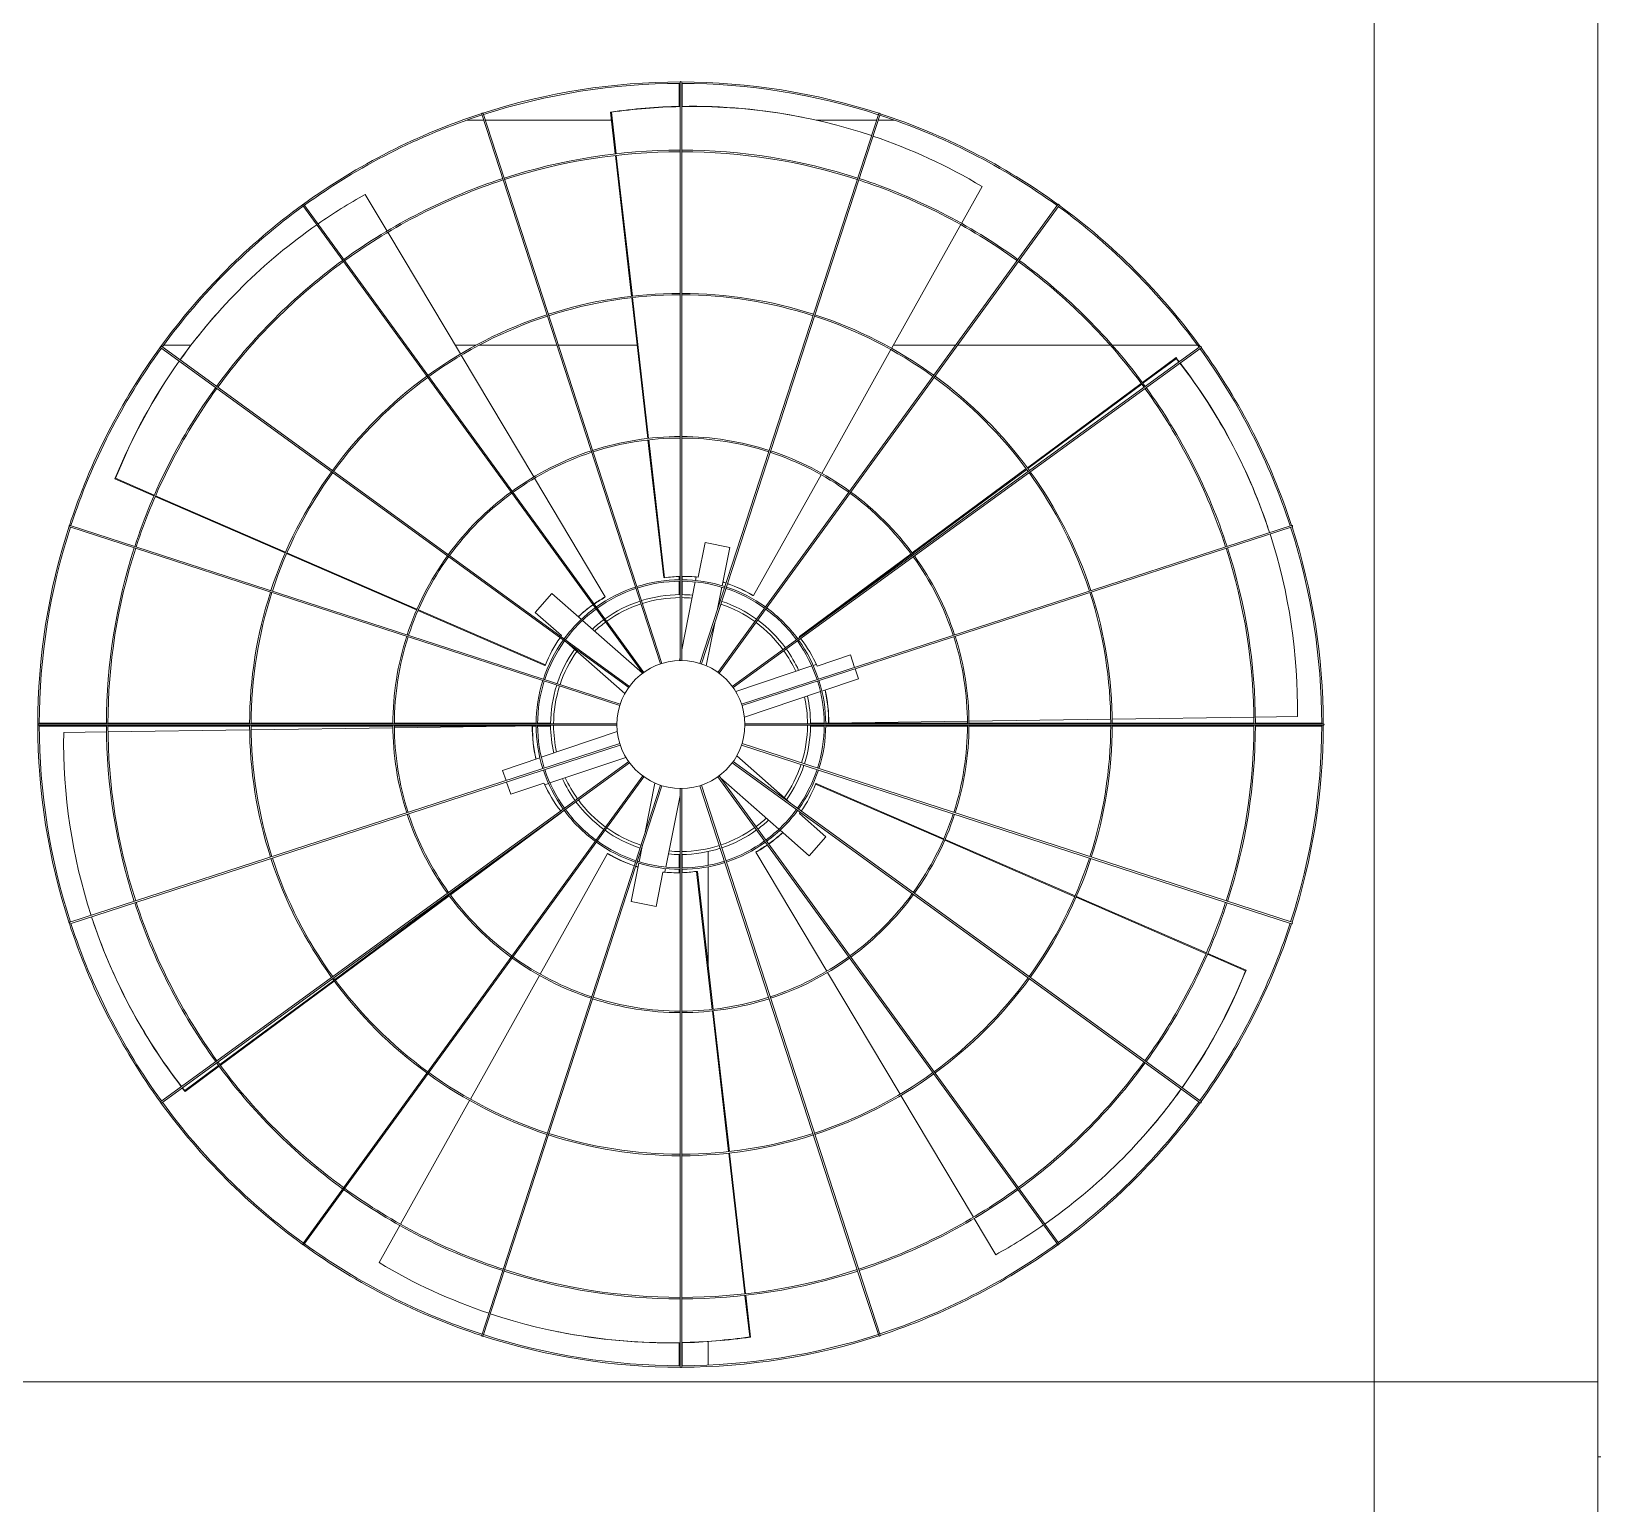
# Model space of a CAD drawing. Header units: millimetres. Extents: x -312439 to 477422, y -331570 to 212570.
# Drawn here: x 345914 to 346958, y 201968 to 202949 of the extents above; entities that cross this region are included whole.
import ezdxf

# ---------------------------------------------------------------- set-up
doc = ezdxf.new("R2010")
doc.units = ezdxf.units.MM
doc.layers.add("MS-110TR'S", color=3, linetype='Continuous', lineweight=5)

msp = doc.modelspace()

# ---------------------------------------------------------------- linework, layer by layer
at = {"layer": "MS-110TR'S", "color": 3, "linetype": 'Continuous', "lineweight": 0}
for p, q in [((346808.383, 201898.812, 0), (346808.383, 204183.812, 0)), ((346957.383, 201898.812, 0), (346957.383, 204184.812, 0)), ((346345.287, 202913.889, 0), (346345.287, 202898.612, 0)), ((346346.037, 202914.64, 0), (346346.037, 202529.388, 0)), ((346347.037, 202529.388, 0), (346347.037, 202914.64, 0)), ((346347.287, 202898.65, 0), (346347.287, 202913.889, 0)), ((346332.88, 202527.146, 0), (346213.83, 202893.542, 0)), ((346333.831, 202527.455, 0), (346214.781, 202893.851, 0)), ((346299.607, 202894.827, 0), (346300.201, 202894.708, 0)), ((346302.799, 202866.923, 0), (346299.607, 202894.827, 0)), ((346300.201, 202894.708, 0), (346303.372, 202866.988, 0)), ((346359.243, 202527.455, 0), (346478.292, 202893.851, 0)), ((346360.194, 202527.146, 0), (346479.243, 202893.542, 0)), ((346427.938, 202891.277, 0), (346427.344, 202891.396, 0)), ((346215.164, 202889.437, 0), (346203.835, 202889.437, 0)), ((346300.224, 202889.437, 0), (346216.216, 202889.437, 0)), ((346476.858, 202889.437, 0), (346436.593, 202889.437, 0)), ((346488.738, 202889.437, 0), (346477.909, 202889.437, 0)), ((346313.64, 202772.144, 0), (346302.913, 202865.929, 0)), ((346303.486, 202865.995, 0), (346314.213, 202772.21, 0)), ((346150.77, 202815.569, 0), (346136.234, 202839.933, 0)), ((346533.431, 202820.691, 0), (346547.142, 202845.244, 0)), ((346094.614, 202832.623, 0), (346321.06, 202520.947, 0)), ((346321.869, 202521.535, 0), (346095.423, 202833.211, 0)), ((346371.205, 202521.535, 0), (346597.65, 202833.211, 0)), ((346372.014, 202520.947, 0), (346598.459, 202832.623, 0)), ((346486.921, 202737.4, 0), (346532.944, 202819.818, 0)), ((346199.647, 202733.644, 0), (346151.283, 202814.71, 0)), ((346324.481, 202677.365, 0), (346313.754, 202771.151, 0)), ((346314.327, 202771.216, 0), (346325.054, 202677.431, 0)), ((346036.766, 202759.717, 0), (346036.366, 202759.262, 0)), ((346311.733, 202511.4, 0), (346000.058, 202737.845, 0)), ((346000.646, 202738.654, 0), (346312.321, 202512.209, 0)), ((346020.101, 202739.437, 0), (346001.898, 202739.437, 0)), ((346209.853, 202739.437, 0), (346196.191, 202739.437, 0)), ((346263.902, 202739.437, 0), (346211.968, 202739.437, 0)), ((346317.381, 202739.437, 0), (346264.954, 202739.437, 0)), ((346380.752, 202512.209, 0), (346692.428, 202738.654, 0)), ((346381.34, 202511.4, 0), (346693.015, 202737.845, 0)), ((346440.411, 202654.109, 0), (346486.434, 202736.527, 0)), ((346529.52, 202739.437, 0), (346488.059, 202739.437, 0)), ((346632.603, 202739.437, 0), (346530.756, 202739.437, 0)), ((346690.676, 202739.437, 0), (346633.936, 202739.437, 0)), ((346248.524, 202651.72, 0), (346200.16, 202732.786, 0)), ((346653.982, 202714.625, 0), (346676.368, 202731.205, 0)), ((346676.562, 202730.631, 0), (346654.325, 202714.162, 0)), ((346676.368, 202731.205, 0), (346676.562, 202730.631, 0)), ((346577.322, 202657.847, 0), (346653.178, 202714.03, 0)), ((346653.522, 202713.567, 0), (346577.665, 202657.384, 0)), ((346335.085, 202584.66, 0), (346324.595, 202676.372, 0)), ((346325.168, 202676.437, 0), (346335.68, 202584.541, 0)), ((346296.186, 202571.833, 0), (346249.037, 202650.861, 0)), ((346394.936, 202572.671, 0), (346439.924, 202653.236, 0)), ((346500.662, 202601.069, 0), (346576.518, 202657.252, 0)), ((346576.861, 202656.788, 0), (346501.005, 202600.606, 0)), ((345969.526, 202650.354, 0), (345969.927, 202650.809, 0)), ((345995.472, 202639.086, 0), (345969.526, 202650.354, 0)), ((345969.927, 202650.809, 0), (345995.702, 202639.615, 0)), ((346082.973, 202601.085, 0), (345996.389, 202638.688, 0)), ((345996.619, 202639.217, 0), (346083.204, 202601.614, 0)), ((346305.814, 202499.438, 0), (345939.418, 202618.487, 0)), ((345939.727, 202619.438, 0), (346306.123, 202500.389, 0)), ((346753.347, 202619.438, 0), (346386.95, 202500.389, 0)), ((346387.259, 202499.438, 0), (346753.656, 202618.487, 0)), ((346737.459, 202618.292, 0), (346737.265, 202618.866, 0)), ((346170.475, 202563.085, 0), (346083.891, 202600.687, 0)), ((346084.121, 202601.216, 0), (346170.705, 202563.614, 0)), ((346362.629, 202607.936, 0), (346358.031, 202584.981, 0)), ((346362.629, 202607.936, 0), (346379.108, 202604.635, 0)), ((346379.108, 202604.635, 0), (346374.022, 202579.244, 0)), ((346425.494, 202545.397, 0), (346499.858, 202600.474, 0)), ((346500.201, 202600.01, 0), (346428.123, 202546.626, 0)), ((346335.085, 202584.66, 0), (346335.68, 202584.541, 0)), ((346345.287, 202585.409, 0), (346345.287, 202583.232, 0)), ((346345.287, 202582.232, 0), (346345.287, 202573.304, 0)), ((346356.117, 202581.759, 0), (346347.037, 202536.429, 0)), ((346347.287, 202583.238, 0), (346347.287, 202585.461, 0)), ((346347.287, 202573.304, 0), (346347.287, 202582.237, 0)), ((346356.786, 202585.102, 0), (346356.314, 202582.744, 0)), ((346373.825, 202578.259, 0), (346370.731, 202562.811, 0)), ((346249.492, 202561.487, 0), (346260.59, 202574.108, 0)), ((346260.59, 202574.108, 0), (346280.22, 202556.846, 0)), ((346295.786, 202571.378, 0), (346296.186, 202571.833, 0)), ((346345.287, 202573.304, 0), (346346.037, 202573.304, 0)), ((346347.037, 202573.304, 0), (346347.287, 202573.304, 0)), ((346394.342, 202572.79, 0), (346394.936, 202572.671, 0)), ((346255.878, 202525.995, 0), (346171.392, 202562.686, 0)), ((346171.622, 202563.215, 0), (346256.278, 202526.45, 0)), ((346249.492, 202561.487, 0), (346267.073, 202546.027, 0)), ((346280.974, 202556.183, 0), (346321.051, 202520.941, 0)), ((346369.041, 202554.374, 0), (346363.345, 202525.94, 0)), ((346270.493, 202541.363, 0), (346309.185, 202507.339, 0)), ((346425.494, 202545.397, 0), (346425.679, 202544.85, 0)), ((346255.878, 202525.995, 0), (346256.278, 202526.45, 0)), ((346346.037, 202531.437, 0), (346345.625, 202529.381, 0)), ((346433.69, 202525.798, 0), (346383.103, 202508.701, 0)), ((346436.728, 202526.824, 0), (346434.642, 202526.119, 0)), ((346459.424, 202533.181, 0), (346437.245, 202525.686, 0)), ((346459.424, 202533.181, 0), (346462.239, 202524.852, 0)), ((346464.805, 202517.259, 0), (346440.435, 202509.023, 0)), ((346462.559, 202523.904, 0), (346464.805, 202517.259, 0)), ((346439.484, 202508.702, 0), (346388.916, 202491.612, 0)), ((345918.629, 202487.232, 0), (346303.881, 202487.232, 0)), ((346303.881, 202486.232, 0), (345918.629, 202486.232, 0)), ((345963.84, 202487.732, 0), (345919.13, 202487.732, 0)), ((345919.13, 202485.732, 0), (345963.84, 202485.732, 0)), ((346059.237, 202487.732, 0), (345964.84, 202487.732, 0)), ((345964.84, 202485.732, 0), (346059.237, 202485.732, 0)), ((346154.634, 202487.732, 0), (346060.237, 202487.732, 0)), ((346060.237, 202485.732, 0), (346154.634, 202485.732, 0)), ((346154.644, 202484.563, 0), (346060.257, 202483.211, 0)), ((346250.033, 202487.732, 0), (346155.634, 202487.732, 0)), ((346155.634, 202485.732, 0), (346236.229, 202485.732, 0)), ((346247.536, 202485.894, 0), (346155.644, 202484.577, 0)), ((346247.73, 202485.32, 0), (346247.536, 202485.894, 0)), ((346247.591, 202485.732, 0), (346250.033, 202485.732, 0)), ((346259.714, 202487.732, 0), (346251.034, 202487.732, 0)), ((346251.034, 202485.732, 0), (346259.714, 202485.732, 0)), ((346259.714, 202487.232, 0), (346259.714, 202487.732, 0)), ((346259.714, 202485.732, 0), (346259.714, 202486.232, 0)), ((346389.193, 202487.232, 0), (346774.445, 202487.232, 0)), ((346389.193, 202486.232, 0), (346774.445, 202486.232, 0)), ((346442.04, 202487.732, 0), (346432.859, 202487.732, 0)), ((346432.859, 202487.732, 0), (346432.859, 202487.232, 0)), ((346432.859, 202486.232, 0), (346432.859, 202485.732, 0)), ((346432.859, 202485.732, 0), (346442.04, 202485.732, 0)), ((346444.982, 202487.732, 0), (346443.04, 202487.732, 0)), ((346443.04, 202485.732, 0), (346537.439, 202485.732, 0)), ((346444.843, 202488.144, 0), (346445.037, 202487.57, 0)), ((346445.037, 202487.57, 0), (346537.43, 202488.894, 0)), ((346537.439, 202487.732, 0), (346456.345, 202487.732, 0)), ((346538.429, 202488.908, 0), (346632.817, 202490.26, 0)), ((346632.837, 202487.732, 0), (346538.439, 202487.732, 0)), ((346538.439, 202485.732, 0), (346632.837, 202485.732, 0)), ((346633.817, 202490.275, 0), (346728.204, 202491.627, 0)), ((346728.234, 202487.732, 0), (346633.837, 202487.732, 0)), ((346633.837, 202485.732, 0), (346728.234, 202485.732, 0)), ((346729.204, 202491.641, 0), (346757.195, 202492.042, 0)), ((346773.443, 202487.732, 0), (346729.234, 202487.732, 0)), ((346729.234, 202485.732, 0), (346773.443, 202485.732, 0)), ((345963.87, 202481.83, 0), (345935.379, 202481.421, 0)), ((345939.418, 202354.977, 0), (346305.814, 202474.026, 0)), ((346059.257, 202483.196, 0), (345964.87, 202481.844, 0)), ((346253.553, 202464.919, 0), (346304.14, 202482.015, 0)), ((346753.656, 202354.977, 0), (346387.259, 202474.026, 0)), ((346306.123, 202473.075, 0), (345939.727, 202354.026, 0)), ((346227.769, 202456.205, 0), (346252.601, 202464.597, 0)), ((346259.318, 202447.813, 0), (346309.886, 202464.903, 0)), ((346419.704, 202434.191, 0), (346383.724, 202465.83, 0)), ((346386.95, 202473.075, 0), (346753.347, 202354.026, 0)), ((346000.058, 202235.619, 0), (346311.733, 202462.064, 0)), ((346312.321, 202461.255, 0), (346000.646, 202234.81, 0)), ((346094.614, 202140.841, 0), (346321.06, 202452.517, 0)), ((346230.064, 202449.413, 0), (346227.769, 202456.205, 0)), ((346372.014, 202452.517, 0), (346598.459, 202140.841, 0)), ((346380.752, 202461.255, 0), (346692.428, 202234.81, 0)), ((346381.34, 202462.064, 0), (346693.015, 202235.619, 0)), ((346321.869, 202451.929, 0), (346095.423, 202140.253, 0)), ((346213.83, 202079.922, 0), (346332.88, 202446.318, 0)), ((346333.831, 202446.009, 0), (346214.781, 202079.613, 0)), ((346233.15, 202440.283, 0), (346230.384, 202448.466, 0)), ((346255.329, 202447.778, 0), (346233.15, 202440.283, 0)), ((346255.846, 202446.64, 0), (346258.366, 202447.492, 0)), ((346322.729, 202415.078, 0), (346329.269, 202447.724, 0)), ((346346.037, 202058.824, 0), (346346.037, 202444.076, 0)), ((346347.037, 202444.076, 0), (346347.037, 202058.824, 0)), ((346359.243, 202446.009, 0), (346468.275, 202110.443, 0)), ((346360.194, 202446.318, 0), (346479.243, 202079.922, 0)), ((346597.65, 202140.253, 0), (346371.205, 202451.929, 0)), ((346411.857, 202417.054, 0), (346372.871, 202451.336, 0)), ((346436.695, 202447.469, 0), (346436.295, 202447.014, 0)), ((346521.371, 202410.066, 0), (346436.295, 202447.014, 0)), ((346436.695, 202447.469, 0), (346521.602, 202410.595, 0)), ((346336.467, 202391.756, 0), (346346.037, 202439.531, 0)), ((346267.079, 202428.067, 0), (346193.038, 202373.229, 0)), ((346267.079, 202428.067, 0), (346266.993, 202428.322, 0)), ((346425.5, 202427.437, 0), (346443.081, 202411.977, 0)), ((346431.983, 202399.356, 0), (346412.612, 202416.39, 0)), ((346443.081, 202411.977, 0), (346431.983, 202399.356, 0)), ((346192.696, 202373.693, 0), (346238.693, 202407.761, 0)), ((346297.637, 202400.793, 0), (346252.769, 202320.442, 0)), ((346298.232, 202400.674, 0), (346297.637, 202400.793, 0)), ((346318.777, 202395.347, 0), (346321.039, 202406.64, 0)), ((346364.656, 202402.125, 0), (346364.656, 202392.958, 0)), ((346396.788, 202402.086, 0), (346396.388, 202401.631, 0)), ((346396.388, 202401.631, 0), (346443.667, 202322.384, 0)), ((346608.873, 202372.066, 0), (346522.289, 202409.668, 0)), ((346522.519, 202410.197, 0), (346609.103, 202372.594, 0)), ((346313.465, 202368.829, 0), (346318.58, 202394.362, 0)), ((346335.787, 202388.362, 0), (346336.27, 202390.771, 0)), ((346346.037, 202400.16, 0), (346345.287, 202400.16, 0)), ((346345.287, 202400.16, 0), (346345.287, 202391.232, 0)), ((346345.287, 202390.232, 0), (346345.287, 202388.003, 0)), ((346347.287, 202400.16, 0), (346347.037, 202400.16, 0)), ((346347.287, 202391.227, 0), (346347.287, 202400.16, 0)), ((346347.287, 202388.055, 0), (346347.287, 202390.226, 0)), ((346364.656, 202391.94, 0), (346364.656, 202326.138, 0)), ((346329.944, 202365.528, 0), (346334.543, 202388.483, 0)), ((346367.412, 202296.972, 0), (346356.894, 202388.923, 0)), ((346357.488, 202388.804, 0), (346356.894, 202388.923, 0)), ((346357.488, 202388.804, 0), (346367.985, 202297.036, 0)), ((346116.035, 202316.915, 0), (346191.892, 202373.098, 0)), ((346192.235, 202372.634, 0), (346116.378, 202316.451, 0)), ((346696.374, 202334.065, 0), (346609.79, 202371.667, 0)), ((346610.021, 202372.196, 0), (346696.605, 202334.594, 0)), ((346329.944, 202365.528, 0), (346313.465, 202368.829, 0)), ((345955.115, 202355.172, 0), (345955.309, 202354.598, 0)), ((346722.647, 202322.655, 0), (346697.292, 202333.667, 0)), ((346697.522, 202334.195, 0), (346723.047, 202323.11, 0)), ((346252.282, 202319.569, 0), (346206.259, 202237.151, 0)), ((346444.18, 202321.525, 0), (346492.545, 202240.459, 0)), ((346723.047, 202323.11, 0), (346722.647, 202322.655, 0)), ((346039.375, 202260.137, 0), (346115.232, 202316.32, 0)), ((346115.574, 202315.856, 0), (346039.718, 202259.673, 0)), ((346378.253, 202202.192, 0), (346367.525, 202295.978, 0)), ((346368.099, 202296.042, 0), (346378.826, 202202.257, 0)), ((346016.012, 202242.833, 0), (346038.571, 202259.542, 0)), ((346038.914, 202259.078, 0), (346016.206, 202242.259, 0)), ((346016.206, 202242.259, 0), (346016.012, 202242.833, 0)), ((346205.771, 202236.278, 0), (346159.749, 202153.86, 0)), ((346493.057, 202239.6, 0), (346541.422, 202158.535, 0)), ((346655.807, 202213.747, 0), (346656.208, 202214.202, 0)), ((346389.094, 202107.413, 0), (346378.367, 202201.199, 0)), ((346378.94, 202201.263, 0), (346389.667, 202107.478, 0)), ((346159.261, 202152.987, 0), (346145.432, 202128.22, 0)), ((346541.934, 202157.676, 0), (346556.34, 202133.531, 0)), ((346478.292, 202079.613, 0), (346468.275, 202110.443, 0)), ((346392.372, 202078.756, 0), (346389.208, 202106.42, 0)), ((346389.781, 202106.485, 0), (346392.966, 202078.637, 0)), ((346264.635, 202082.187, 0), (346265.229, 202082.068, 0)), ((346392.966, 202078.637, 0), (346392.372, 202078.756, 0)), ((346345.287, 202074.814, 0), (346345.287, 202059.575, 0)), ((346347.287, 202059.575, 0), (346347.287, 202074.852, 0)), ((346364.656, 202059.969, 0), (346364.656, 202075.636, 0)), ((342257.014, 202048.812, 0), (346957.383, 202048.812, 0)), ((346957.383, 201998.812, 0), (346959.383, 201998.812, 0))]:
    msp.add_line(p, q, dxfattribs=at)
msp.add_circle((346346.537, 202486.732, 0), 42.659, dxfattribs=at)
for centre, radius, start, end in [((346346.287, 202486.732, 0), 428.158, 90.024494, 107.917544), ((346346.287, 202486.732, 0), 427.158, 90.033533, 107.901042), ((346346.537, 202914.64, 0), 0.5, 0, 180), ((346346.287, 202486.732, 0), 428.158, 72.030975, 89.908558), ((346346.287, 202486.732, 0), 427.158, 72.035174, 89.899401), ((346346.287, 202486.732, 0), 428.158, 108.018773, 125.932197), ((346346.287, 202486.732, 0), 427.158, 108.035174, 125.905805), ((346214.306, 202893.697, 0), 0.5, 18, 198), ((346478.768, 202893.697, 0), 0.5, 342, 162), ((346346.287, 202486.732, 0), 427.158, 54.039937, 71.901042), ((346346.287, 202486.732, 0), 428.158, 54.03841, 71.905364), ((346346.537, 202486.732, 0), 382.698, 90.074858, 107.925142), ((346346.537, 202486.732, 0), 381.698, 90.075054, 107.924946), ((346346.537, 202486.732, 0), 382.698, 72.074858, 89.925142), ((346346.537, 202486.732, 0), 381.698, 72.075054, 89.924946), ((346346.537, 202486.732, 0), 382.698, 108.074858, 125.925142), ((346346.537, 202486.732, 0), 381.698, 108.075054, 125.924946), ((346346.537, 202486.732, 0), 381.698, 54.075054, 71.924946), ((346346.537, 202486.732, 0), 382.698, 54.074858, 71.925142), ((346346.287, 202486.732, 0), 428.158, 126.013622, 143.951759), ((346346.287, 202486.732, 0), 427.158, 126.039937, 143.913223), ((346095.019, 202832.917, 0), 0.5, 36, 216), ((346598.055, 202832.917, 0), 0.5, 324, 144), ((346346.287, 202486.732, 0), 427.158, 36.047356, 53.905805), ((346346.287, 202486.732, 0), 428.158, 36.046941, 53.907446), ((346346.537, 202486.732, 0), 382.698, 126.074858, 143.925142), ((346346.537, 202486.732, 0), 381.698, 126.075054, 143.924946), ((346346.537, 202486.732, 0), 381.698, 36.075054, 53.924946), ((346346.537, 202486.732, 0), 382.698, 36.074858, 53.925142), ((346346.537, 202486.732, 0), 287.302, 90.099714, 107.900286), ((346346.537, 202486.732, 0), 286.302, 90.100062, 107.899938), ((346346.537, 202486.732, 0), 287.302, 72.099714, 89.900286), ((346346.537, 202486.732, 0), 286.302, 72.100062, 89.899938), ((346346.537, 202486.732, 0), 287.302, 108.099714, 125.900286), ((346346.537, 202486.732, 0), 286.302, 108.100062, 125.899938), ((346346.537, 202486.732, 0), 286.302, 54.100062, 71.899938), ((346346.537, 202486.732, 0), 287.302, 54.099714, 71.900286), ((346346.287, 202486.732, 0), 428.158, 144.008871, 161.974926), ((346346.287, 202486.732, 0), 427.158, 144.047356, 161.922571), ((346000.352, 202738.25, 0), 0.5, 54, 234), ((346346.287, 202486.732, 0), 427.158, 18.056704, 35.913223), ((346692.721, 202738.25, 0), 0.5, 306, 126), ((346346.287, 202486.732, 0), 428.158, 18.056552, 35.913726), ((346346.537, 202486.732, 0), 287.302, 126.099714, 143.900286), ((346346.537, 202486.732, 0), 286.302, 126.100062, 143.899938), ((346346.537, 202486.732, 0), 286.302, 36.100062, 53.899938), ((346346.537, 202486.732, 0), 287.302, 36.099714, 53.900286), ((346346.537, 202486.732, 0), 382.698, 144.074858, 161.925142), ((346346.537, 202486.732, 0), 381.698, 144.075054, 161.924946), ((346346.537, 202486.732, 0), 381.698, 18.075054, 35.924946), ((346346.537, 202486.732, 0), 382.698, 18.074858, 35.925142), ((346346.537, 202486.732, 0), 191.905, 90.149282, 107.850718), ((346346.537, 202486.732, 0), 190.905, 90.150064, 107.849936), ((346346.537, 202486.732, 0), 191.905, 72.149282, 89.850718), ((346346.537, 202486.732, 0), 190.905, 72.150064, 89.849936), ((346346.537, 202486.732, 0), 191.905, 108.149282, 125.850718), ((346346.537, 202486.732, 0), 190.905, 108.150064, 125.849936), ((346346.537, 202486.732, 0), 190.905, 54.150064, 71.849936), ((346346.537, 202486.732, 0), 191.905, 54.149282, 71.850718), ((346346.537, 202486.732, 0), 287.302, 144.099714, 161.900286), ((346346.537, 202486.732, 0), 286.302, 144.100062, 161.899938), ((346346.537, 202486.732, 0), 286.302, 18.100062, 35.899938), ((346346.537, 202486.732, 0), 287.302, 18.099714, 35.900286), ((346346.537, 202486.732, 0), 191.905, 126.149282, 143.850718), ((346346.537, 202486.732, 0), 190.905, 126.150064, 143.849936), ((346346.537, 202486.732, 0), 190.905, 36.150064, 53.849936), ((346346.537, 202486.732, 0), 191.905, 36.149282, 53.850718), ((346346.287, 202486.732, 0), 428.158, 162.004374, 197.995626), ((346346.287, 202486.732, 0), 427.158, 162.056704, 179.932934), ((345939.572, 202618.963, 0), 0.5, 72, 252), ((346346.287, 202486.732, 0), 427.158, 0.067066, 17.922571), ((346753.501, 202618.963, 0), 0.5, 288, 108), ((346346.287, 202486.732, 0), 428.158, 0.06691, 17.922771), ((346346.537, 202486.732, 0), 382.698, 162.074858, 179.925142), ((346346.537, 202486.732, 0), 381.698, 162.075054, 179.924946), ((346346.537, 202486.732, 0), 191.905, 144.149282, 161.850718), ((346346.537, 202486.732, 0), 191.905, 18.149282, 35.850718), ((346346.537, 202486.732, 0), 381.698, 0.075054, 17.924946), ((346346.537, 202486.732, 0), 382.698, 0.074858, 17.925142), ((346346.537, 202486.732, 0), 190.905, 144.150064, 161.849936), ((346346.537, 202486.732, 0), 190.905, 18.150064, 35.849936), ((346346.537, 202486.732, 0), 96.508, 108.296845, 125.703155), ((346346.537, 202486.732, 0), 96.508, 90.296845, 107.703155), ((346346.537, 202486.732, 0), 95.508, 90.299953, 107.700047), ((346346.537, 202486.732, 0), 96.508, 72.296845, 89.703155), ((346346.537, 202486.732, 0), 95.508, 72.299953, 89.700047), ((346346.537, 202486.732, 0), 96.508, 54.296845, 71.703155), ((346346.537, 202486.732, 0), 287.302, 162.099714, 179.900286), ((346346.537, 202486.732, 0), 286.302, 162.100062, 179.899938), ((346346.537, 202486.732, 0), 95.508, 108.299953, 125.700047), ((346346.287, 202486.732, 0), 86.578, 108.173543, 125.535257), ((346346.287, 202486.732, 0), 86.578, 90.165445, 107.511756), ((346346.287, 202486.732, 0), 84.578, 90.169358, 107.500211), ((346346.287, 202486.732, 0), 86.578, 84.656808, 89.503658), ((346346.287, 202486.732, 0), 84.578, 84.798838, 89.491921), ((346346.287, 202486.732, 0), 84.578, 72.177647, 72.547384), ((346346.287, 202486.732, 0), 86.578, 72.173543, 72.689414), ((346346.287, 202486.732, 0), 86.578, 54.197043, 71.511756), ((346346.537, 202486.732, 0), 95.508, 54.299953, 71.700047), ((346346.537, 202486.732, 0), 286.302, 0.100062, 17.899938), ((346346.537, 202486.732, 0), 287.302, 0.099714, 17.900286), ((346346.537, 202486.732, 0), 96.508, 126.296845, 143.703155), ((346346.537, 202486.732, 0), 95.508, 126.299953, 143.700047), ((346346.287, 202486.732, 0), 84.578, 108.177647, 125.524267), ((346346.287, 202486.732, 0), 84.578, 54.201702, 71.500211), ((346346.537, 202486.732, 0), 95.508, 36.299953, 53.700047), ((346346.537, 202486.732, 0), 96.508, 36.296845, 53.703155), ((346346.287, 202486.732, 0), 86.578, 126.197043, 132.689414), ((346346.287, 202486.732, 0), 84.578, 126.201702, 132.547384), ((346346.287, 202486.732, 0), 84.578, 36.23917, 53.524267), ((346346.287, 202486.732, 0), 86.578, 36.233645, 53.535257), ((346346.537, 202486.732, 0), 191.905, 162.149282, 179.850718), ((346346.537, 202486.732, 0), 190.905, 162.150064, 179.849936), ((346346.537, 202486.732, 0), 96.508, 144.296845, 161.703155), ((346346.537, 202486.732, 0), 95.508, 144.299953, 161.700047), ((346346.287, 202486.732, 0), 86.578, 144.656808, 161.617982), ((346346.287, 202486.732, 0), 86.578, 24.656808, 35.57186), ((346346.537, 202486.732, 0), 95.508, 18.299953, 35.700047), ((346346.537, 202486.732, 0), 96.508, 18.296845, 35.703155), ((346346.537, 202486.732, 0), 190.905, 0.150064, 17.849936), ((346346.537, 202486.732, 0), 191.905, 0.149282, 17.850718), ((346346.287, 202486.732, 0), 84.578, 144.798838, 161.608948), ((346346.287, 202486.732, 0), 84.578, 24.798838, 35.561735), ((346346.537, 202486.732, 0), 96.508, 162.296845, 179.703155), ((346346.537, 202486.732, 0), 95.508, 162.299953, 179.700047), ((346346.537, 202486.732, 0), 95.508, 0.299953, 17.700047), ((346346.537, 202486.732, 0), 96.508, 0.296845, 17.703155), ((346346.287, 202486.732, 0), 86.578, 162.279766, 179.669108), ((346346.287, 202486.732, 0), 84.578, 162.286382, 179.661283), ((346346.287, 202486.732, 0), 84.578, 0.338717, 12.547384), ((346346.287, 202486.732, 0), 86.578, 0.330892, 12.689414), ((345918.629, 202486.732, 0), 0.5, 90, 270), ((346346.287, 202486.732, 0), 427.158, 180.067066, 197.943296), ((346346.537, 202486.732, 0), 382.698, 180.074858, 197.925142), ((346346.537, 202486.732, 0), 381.698, 180.075054, 197.924946), ((346346.537, 202486.732, 0), 287.302, 180.099714, 197.900286), ((346346.537, 202486.732, 0), 286.302, 180.100062, 197.899938), ((346346.537, 202486.732, 0), 191.905, 180.149282, 197.850718), ((346346.537, 202486.732, 0), 190.905, 180.150064, 197.849936), ((346346.537, 202486.732, 0), 96.508, 180.296845, 197.703155), ((346346.537, 202486.732, 0), 95.508, 180.299953, 197.700047), ((346346.287, 202486.732, 0), 86.578, 180.330892, 192.689414), ((346346.287, 202486.732, 0), 84.578, 180.338717, 192.547384), ((346346.287, 202486.732, 0), 84.578, 342.391052, 359.661283), ((346346.287, 202486.732, 0), 86.578, 342.382018, 359.669108), ((346346.537, 202486.732, 0), 95.508, 342.299953, 359.700047), ((346346.537, 202486.732, 0), 96.508, 342.296845, 359.703155), ((346346.537, 202486.732, 0), 190.905, 342.150064, 359.849936), ((346346.537, 202486.732, 0), 191.905, 342.149282, 359.850718), ((346346.537, 202486.732, 0), 286.302, 342.100062, 359.899938), ((346346.537, 202486.732, 0), 287.302, 342.099714, 359.900286), ((346346.537, 202486.732, 0), 381.698, 342.075054, 359.924946), ((346346.537, 202486.732, 0), 382.698, 342.074858, 359.925142), ((346346.287, 202486.732, 0), 427.158, 342.077429, 359.932934), ((346346.287, 202486.732, 0), 428.158, 342.077229, 359.93309), ((346774.445, 202486.732, 0), 0.5, 270, 90), ((346346.537, 202486.732, 0), 96.508, 198.296845, 215.703155), ((346346.537, 202486.732, 0), 95.508, 198.299953, 215.700047), ((346346.287, 202486.732, 0), 84.578, 324.798838, 341.713618), ((346346.287, 202486.732, 0), 86.578, 324.656808, 341.720234), ((346346.537, 202486.732, 0), 95.508, 324.299953, 341.700047), ((346346.537, 202486.732, 0), 96.508, 324.296845, 341.703155), ((346346.287, 202486.732, 0), 86.578, 204.656808, 215.766355), ((346346.287, 202486.732, 0), 84.578, 204.798838, 215.76083), ((346346.287, 202486.732, 0), 86.578, 216.42814, 233.802957), ((346346.287, 202486.732, 0), 84.578, 216.438265, 233.798298), ((346346.537, 202486.732, 0), 191.905, 198.149282, 215.850718), ((346346.537, 202486.732, 0), 190.905, 198.150064, 215.849936), ((346346.537, 202486.732, 0), 96.508, 216.296845, 233.703155), ((346346.537, 202486.732, 0), 95.508, 216.299953, 233.700047), ((346346.287, 202486.732, 0), 84.578, 306.475733, 312.547384), ((346346.287, 202486.732, 0), 86.578, 306.464743, 312.689414), ((346346.537, 202486.732, 0), 95.508, 306.299953, 323.700047), ((346346.537, 202486.732, 0), 96.508, 306.296845, 323.703155), ((346346.537, 202486.732, 0), 190.905, 324.150064, 341.849936), ((346346.537, 202486.732, 0), 191.905, 324.149282, 341.850718), ((346346.287, 202486.732, 0), 86.578, 234.464743, 251.826457), ((346346.287, 202486.732, 0), 84.578, 234.475733, 251.822353), ((346346.287, 202486.732, 0), 84.578, 288.499789, 305.798298), ((346346.287, 202486.732, 0), 86.578, 288.488244, 305.802957), ((346346.537, 202486.732, 0), 96.508, 234.296845, 251.703155), ((346346.537, 202486.732, 0), 95.508, 234.299953, 251.700047), ((346346.287, 202486.732, 0), 86.578, 252.488244, 252.689414), ((346346.287, 202486.732, 0), 84.578, 252.499789, 252.547384), ((346346.287, 202486.732, 0), 86.578, 264.656808, 269.834555), ((346346.287, 202486.732, 0), 84.578, 264.798838, 269.830642), ((346346.287, 202486.732, 0), 84.578, 270.508079, 287.822353), ((346346.287, 202486.732, 0), 86.578, 270.496342, 287.826457), ((346346.537, 202486.732, 0), 95.508, 288.299953, 305.700047), ((346346.537, 202486.732, 0), 96.508, 288.296845, 305.703155), ((346346.537, 202486.732, 0), 287.302, 198.099714, 215.900286), ((346346.537, 202486.732, 0), 286.302, 198.100062, 215.899938), ((346346.537, 202486.732, 0), 96.508, 252.296845, 269.703155), ((346346.537, 202486.732, 0), 95.508, 252.299953, 269.700047), ((346346.537, 202486.732, 0), 95.508, 270.299953, 287.700047), ((346346.537, 202486.732, 0), 96.508, 270.296845, 287.703155), ((346346.537, 202486.732, 0), 286.302, 324.100062, 341.899938), ((346346.537, 202486.732, 0), 287.302, 324.099714, 341.900286), ((346346.537, 202486.732, 0), 191.905, 216.149282, 233.850718), ((346346.537, 202486.732, 0), 190.905, 216.150064, 233.849936), ((346346.537, 202486.732, 0), 190.905, 306.150064, 323.849936), ((346346.537, 202486.732, 0), 191.905, 306.149282, 323.850718), ((346346.537, 202486.732, 0), 382.698, 198.074858, 215.925142), ((346346.537, 202486.732, 0), 381.698, 198.075054, 215.924946), ((346346.537, 202486.732, 0), 381.698, 324.075054, 341.924946), ((346346.537, 202486.732, 0), 382.698, 324.074858, 341.925142), ((345939.572, 202354.501, 0), 0.5, 108, 288), ((346346.287, 202486.732, 0), 428.158, 198.025074, 215.991129), ((346346.287, 202486.732, 0), 427.158, 198.077429, 215.952644), ((346346.287, 202486.732, 0), 427.158, 324.086777, 341.943296), ((346346.287, 202486.732, 0), 428.158, 324.086274, 341.943448), ((346753.501, 202354.501, 0), 0.5, 252, 72), ((346346.537, 202486.732, 0), 191.905, 234.149282, 251.850718), ((346346.537, 202486.732, 0), 190.905, 234.150064, 251.849936), ((346346.537, 202486.732, 0), 190.905, 288.150064, 305.849936), ((346346.537, 202486.732, 0), 191.905, 288.149282, 305.850718), ((346346.537, 202486.732, 0), 287.302, 216.099714, 233.900286), ((346346.537, 202486.732, 0), 286.302, 216.100062, 233.899938), ((346346.537, 202486.732, 0), 286.302, 306.100062, 323.899938), ((346346.537, 202486.732, 0), 287.302, 306.099714, 323.900286), ((346346.537, 202486.732, 0), 191.905, 252.149282, 269.850718), ((346346.537, 202486.732, 0), 190.905, 252.150064, 269.849936), ((346346.537, 202486.732, 0), 190.905, 270.150064, 287.849936), ((346346.537, 202486.732, 0), 191.905, 270.149282, 287.850718), ((346346.537, 202486.732, 0), 382.698, 216.074858, 233.925142), ((346346.537, 202486.732, 0), 381.698, 216.075054, 233.924946), ((346346.537, 202486.732, 0), 286.302, 234.100062, 251.899938), ((346346.537, 202486.732, 0), 286.302, 288.100062, 305.899938), ((346346.537, 202486.732, 0), 381.698, 306.075054, 323.924946), ((346346.537, 202486.732, 0), 382.698, 306.074858, 323.925142), ((346346.537, 202486.732, 0), 287.302, 234.099714, 251.900286), ((346346.537, 202486.732, 0), 287.302, 288.099714, 305.900286), ((346000.352, 202235.214, 0), 0.5, 126, 306), ((346346.287, 202486.732, 0), 428.158, 216.048241, 233.986378), ((346346.287, 202486.732, 0), 427.158, 216.086777, 233.960063), ((346346.287, 202486.732, 0), 427.158, 306.094195, 323.952644), ((346346.287, 202486.732, 0), 428.158, 306.092554, 323.953059), ((346692.721, 202235.214, 0), 0.5, 234, 54), ((346346.537, 202486.732, 0), 287.302, 252.099714, 269.900286), ((346346.537, 202486.732, 0), 286.302, 252.100062, 269.899938), ((346346.537, 202486.732, 0), 286.302, 270.100062, 287.899938), ((346346.537, 202486.732, 0), 287.302, 270.099714, 287.900286), ((346346.537, 202486.732, 0), 382.698, 234.074858, 251.925142), ((346346.537, 202486.732, 0), 381.698, 234.075054, 251.924946), ((346346.537, 202486.732, 0), 381.698, 288.075054, 305.924946), ((346346.537, 202486.732, 0), 382.698, 288.074858, 305.925142), ((346095.019, 202140.547, 0), 0.5, 144, 324), ((346346.287, 202486.732, 0), 428.158, 234.067803, 251.981227), ((346346.287, 202486.732, 0), 427.158, 234.094195, 251.964826), ((346346.287, 202486.732, 0), 427.158, 288.098958, 305.960063), ((346346.287, 202486.732, 0), 428.158, 288.094636, 305.96159), ((346598.055, 202140.547, 0), 0.5, 216, 36), ((346346.537, 202486.732, 0), 382.698, 252.074858, 269.925142), ((346346.537, 202486.732, 0), 381.698, 252.075054, 269.924946), ((346346.537, 202486.732, 0), 381.698, 270.075054, 287.924946), ((346346.537, 202486.732, 0), 382.698, 270.074858, 287.925142), ((346214.306, 202079.767, 0), 0.5, 162, 342), ((346346.287, 202486.732, 0), 428.158, 252.082456, 269.975506), ((346346.287, 202486.732, 0), 427.158, 252.098958, 269.966467), ((346346.287, 202486.732, 0), 428.158, 270.091442, 287.969025), ((346346.287, 202486.732, 0), 427.158, 270.100599, 287.964826), ((346478.768, 202079.767, 0), 0.5, 198, 18), ((346346.537, 202058.824, 0), 0.5, 180, 0)]:
    msp.add_arc(centre, radius, start, end, dxfattribs=at)
for centre, major_axis, start_param, end_param in [((346346.287, 202486.732, 0), (81.057, 404.664), 0.2078073, 0.32590727), ((346346.881, 202486.613, 0), (81.057, 404.664), 0.20931516, 0.32590727), ((346346.881, 202486.613, 0), (81.057, 404.664), 6.16322366, 6.48996283), ((346346.287, 202486.732, 0), (81.057, 404.664), 0, 0.20526967), ((346346.881, 202486.613, 0), (81.057, 404.664), 5.95727804, 6.16068281), ((346346.687, 202487.187, 0), (-309.921, 272.53), 5.95727804, 6.05118317), ((346346.687, 202487.187, 0), (-309.921, 272.53), 6.05371958, 6.38060415), ((346346.287, 202486.732, 0), (-309.921, 272.53), 0, 0.09588536), ((346346.287, 202486.732, 0), (-309.921, 272.53), 0.09842683, 0.32590727), ((346346.687, 202487.187, 0), (-309.921, 272.53), 0.09996031, 0.32590727), ((346346.287, 202486.732, 0), (390.978, 132.134), 0.3172674, 0.32590727), ((346346.481, 202486.158, 0), (390.978, 132.134), 0.31873174, 0.32590727), ((346346.481, 202486.158, 0), (390.978, 132.134), 6.27347339, 6.59938579), ((346346.287, 202486.732, 0), (390.978, 132.134), 0, 0.31473615), ((346346.481, 202486.158, 0), (390.978, 132.134), 5.95727804, 6.27093083), ((346346.881, 202486.613, 0), (19.451, 97.105), 0.21610048, 0.32590727), ((346346.881, 202486.613, 0), (19.451, 97.105), 0.08898637, 0.20552527), ((346346.287, 202486.732, 0), (19.451, 97.105), 6.16380472, 6.18740867), ((346346.881, 202486.613, 0), (19.451, 97.105), 6.17017799, 6.19385728), ((346346.287, 202486.732, 0), (19.451, 97.105), 5.95727804, 6.15321616), ((346346.881, 202486.613, 0), (19.451, 97.105), 5.95727804, 6.15958939), ((346346.687, 202487.187, 0), (-74.37, 65.397), 5.95727804, 6.0502913), ((346346.287, 202486.732, 0), (-74.37, 65.397), 5.95727804, 6.04404185), ((346346.687, 202487.187, 0), (-74.37, 65.397), 6.06086145, 6.19385728), ((346346.287, 202486.732, 0), (-74.37, 65.397), 6.05461193, 6.18740867), ((346346.687, 202487.187, 0), (-74.37, 65.397), 0.10765943, 0.32590727), ((346346.687, 202487.187, 0), (-74.37, 65.397), 0.08898637, 0.09706817), ((346346.481, 202486.158, 0), (93.82, 31.707), 0.08898637, 0.31565174), ((346346.287, 202486.732, 0), (93.82, 31.707), 5.95727804, 6.18740867), ((346346.481, 202486.158, 0), (93.82, 31.707), 5.95727804, 6.19385728), ((346346.093, 202487.306, 0), (-93.82, -31.707), 5.95727804, 6.19385728), ((346346.287, 202486.732, 0), (-93.82, -31.707), 5.95727804, 6.18740867), ((346346.093, 202487.306, 0), (-390.978, -132.134), 5.95727804, 6.27132368), ((346346.093, 202487.306, 0), (-93.82, -31.707), 0.08898637, 0.31875187), ((346345.887, 202486.277, 0), (74.37, -65.397), 0.11077229, 0.32590727), ((346345.887, 202486.277, 0), (74.37, -65.397), 0.08898637, 0.10018082), ((346346.287, 202486.732, 0), (74.37, -65.397), 6.05888766, 6.18740867), ((346345.887, 202486.277, 0), (74.37, -65.397), 6.0651374, 6.19385728), ((346345.693, 202486.851, 0), (-19.451, -97.105), 5.95727804, 6.16462452), ((346346.287, 202486.732, 0), (-19.451, -97.105), 5.95727804, 6.15825136), ((346345.887, 202486.277, 0), (74.37, -65.397), 5.95727804, 6.05456696), ((346346.287, 202486.732, 0), (74.37, -65.397), 5.95727804, 6.04831757), ((346345.693, 202486.851, 0), (-19.451, -97.105), 6.17521346, 6.19385728), ((346346.287, 202486.732, 0), (-19.451, -97.105), 6.16883991, 6.18740867), ((346345.693, 202486.851, 0), (-19.451, -97.105), 0.08898637, 0.21081282), ((346345.693, 202486.851, 0), (-19.451, -97.105), 0.22138839, 0.32590727), ((346346.093, 202487.306, 0), (-390.978, -132.134), 6.27386624, 6.60012971), ((346346.287, 202486.732, 0), (-390.978, -132.134), 0, 0.31548007), ((346345.887, 202486.277, 0), (309.921, -272.53), 0.10070723, 0.32590727), ((346346.287, 202486.732, 0), (309.921, -272.53), 0.09917375, 0.32590727), ((346346.287, 202486.732, 0), (-390.978, -132.134), 0.31801132, 0.32590727), ((346346.093, 202487.306, 0), (-390.978, -132.134), 0.31947566, 0.32590727), ((346345.887, 202486.277, 0), (309.921, -272.53), 6.05474559, 6.38135106), ((346346.287, 202486.732, 0), (309.921, -272.53), 0, 0.09663228), ((346345.887, 202486.277, 0), (309.921, -272.53), 5.95727804, 6.05220917), ((346345.693, 202486.851, 0), (-81.057, -404.664), 5.95727804, 6.16189106), ((346345.693, 202486.851, 0), (-81.057, -404.664), 6.16443191, 6.49123165), ((346346.287, 202486.732, 0), (-81.057, -404.664), 0, 0.20653849), ((346345.693, 202486.851, 0), (-81.057, -404.664), 0.21058398, 0.32590727), ((346346.287, 202486.732, 0), (-81.057, -404.664), 0.20907612, 0.32590727)]:
    msp.add_ellipse(centre, major_axis=major_axis, ratio=0.95299045, start_param=start_param, end_param=end_param, dxfattribs=at)

doc.saveas('drawing.dxf')
